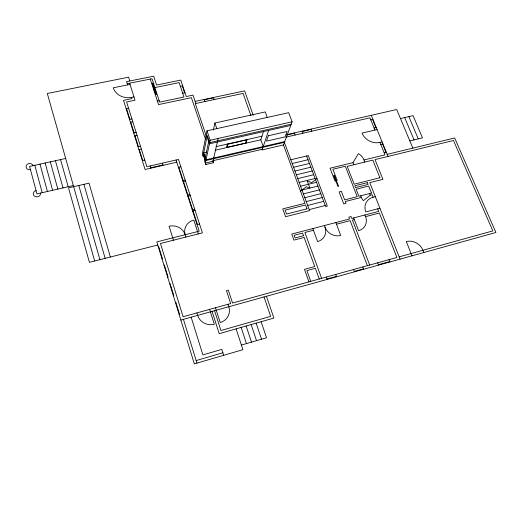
<?xml version="1.0" encoding="UTF-8"?>
<svg xmlns="http://www.w3.org/2000/svg" width="522" height="522" viewBox="0 0 522 522"><rect width="100%" height="100%" fill="white"/><g stroke="black" fill="none" stroke-linecap="round" stroke-linejoin="round"><path stroke-width="0.78" d="M284.112 141.651L309.572 210.607L285.56 216.721L282.748 208.891L304.985 203.293L283.479 144.94L292.111 121.802L288.686 112.674L206.986 130.813L202.301 154.003L203.032 156.169L203.626 156.039L204.024 154.101M203.032 156.169L207.267 135.492L209.694 142.63L291.211 124.216M208.924 140.372L204.611 160.88L205.89 164.698M206.986 130.813L210.203 140.248L205.342 163.053L212.963 161.291L218.196 138.447M213.374 130.056L214.888 123.022L265.254 111.93L267.225 117.437M226.483 147.648L227.383 144.072M246.025 143.178L247.076 139.589M268.602 130.435L263.264 146.565L260.824 139.792L263.466 131.551M262.168 149.886L262.84 146.734L262.168 149.886L283.479 144.94M335.829 180.873L334.987 181.082L330.054 168.208L353.002 162.636L358.386 153.618A12.097 10.557 27.8 0 1 363.991 159.967L364.826 162.074M379.918 208.258L365.791 211.925A13.148 11.601 32.4 0 1 373.106 197.218L372.108 194.686L370.261 195.156L363.397 200.644A9.807 8.626 31 0 1 361.361 197.427L360.722 195.796M300.509 191.163L306.303 186.739L309.99 188.05L307.164 181.062L311.699 182.609L316.978 178.576M241.405 345.068L266.527 337.76L261.117 321.715M196.168 360.558L222.874 352.768M180.86 320.064L495.9 232.492L454.669 137.958L387.167 154.342M179.203 314.681L179.633 314.564L175.836 302.225L175.405 302.342M399.18 256.863L492.84 230.9L453.487 140.49L375.011 159.595L382.946 179.34L369.772 182.641L400.074 259.127M327.046 278.996L336.442 276.386M354.301 271.427L363.534 268.863M378.424 264.726L389.777 261.568M173.395 295.811L173.826 295.693L170.074 283.524L169.65 283.635M167.666 277.195L168.091 277.078L164.397 265.078L163.973 265.189M313.435 230.248L304.9 232.479L321.617 278.356M336.481 224.232L350.151 220.662L367.397 265.665M354.301 219.579L352.415 220.069L369.687 265.032M353.662 217.915L358.588 230.717A12.437 11.099 31.3 0 0 365.57 216.637L379.357 213.035L396.929 257.483L232.558 303.041L228.316 290.134L226.444 290.643L230.678 303.556L183.105 316.743L160.469 243.493L202.412 232.877L178.478 159.451L146.852 166.694L126.598 101.96L135.035 100.198L129.652 83.194L127.264 83.677M162.016 258.827L162.44 258.723L158.792 246.88L158.368 246.984M373.106 197.218L375.318 196.65M157.761 245.02L89.412 262.338L68.526 187.861L89.021 183.15L110.357 257.033M309.2 209.596L325.252 205.518M361.361 197.427L345.29 201.518L345.988 203.339L343.737 203.919L339.13 191.907L341.381 191.346L344.657 199.874L357.192 196.696L345.336 166.244L332.899 169.265L337.225 180.527L336.39 180.736M306.231 201.57L322.257 197.538M307.66 205.44L323.699 201.381M197.075 224.662L199.528 224.049M304.809 197.714L320.815 193.708M303.393 193.871L319.379 189.891M300.561 186.217L316.521 182.282M301.977 190.034L317.95 186.08M299.158 182.4L315.099 178.498M192.246 209.805L194.693 209.205M192.618 210.94L195.065 210.34M363.991 159.967L385.008 154.864L379.944 142.408A14.231 12.169 27.8 0 1 362 133.09L377.073 129.56M297.755 178.602L313.676 174.726M187.842 196.239L190.276 195.652M294.963 171.033L310.851 167.21M384.159 152.783L386.319 152.261M296.352 174.811L312.26 170.962M380.786 144.477L382.939 143.961M293.566 167.268L309.448 163.464M409.822 140.914L422.468 137.873L413.046 115.63L400.465 118.546M187.476 195.117L189.91 194.53M290.8 159.771L308.332 155.608L327.34 206.086L325.63 206.523L306.642 156.013M379.944 142.408L382.097 141.893M292.183 163.516L308.045 159.732M284.457 142.317L205.883 160.508L203.554 153.592M182.752 180.586L185.179 180.018M183.111 181.702L185.538 181.127M205.831 164.515L213.452 162.74L212.963 161.291M374.098 128.02L376.238 127.518M370.783 119.871L372.923 119.375M284.718 141.612L206.04 159.778L203.71 152.848L206.771 152.15M178.439 167.321L180.86 166.759M205.1 162.335L205.694 162.192M261.979 149.351L212.774 160.75L213.452 162.74M215.149 150.238L260.824 139.792M286.5 134.728L396.687 109.509L412.83 148.111M286.956 135.009L294.454 133.293M302.284 131.498L311.184 129.456M73.308 185.545L36.964 193.884L29.61 166.427L65.661 158.466M150.701 167.784L162.916 164.985M176.775 162.192L145.083 169.474L123.531 100.355L131.975 98.599L131.59 97.386A14.89 12.743 6.9 0 1 113.248 87.807L130.03 84.401M286.102 137.097L369.961 117.841L374.926 130.063M142.323 160.626L144.777 160.071M215.958 146.669L261.979 136.196M210.203 140.248L292.111 121.802M209.191 143.035L209.831 142.891M290.761 125.417L209.439 143.818L207.025 136.653L207.658 136.516M138.904 149.651L141.351 149.109M137.997 146.741L140.438 146.199M133.71 133.006L136.144 132.477M134.611 135.89L137.045 135.355M130.363 122.265L132.79 121.75M129.476 119.421L131.896 118.899M195.15 101.385L244.635 90.88L253.235 115.31M204.356 99.806L213.583 97.842M157.409 101.111L159.19 100.739M126.161 108.791L128.575 108.282M182.674 93.229L185.01 92.74M153.801 90.012L155.576 89.647M180.371 86.365L182.693 85.882M131.59 97.386L133.984 96.89M154.904 87.585L179.105 82.606L183.953 97.02L159.641 102.129L152.019 78.737L129.652 83.194M195.854 103.467L193.016 95.115L186.282 96.531L180.742 80.088L156.587 85.034L153.703 76.219L126.611 81.602L127.649 84.884M33.049 165.67L32.801 165.096A3.563 3.112 -4.2 0 0 28.26 163.784A3.563 3.112 -4.2 0 0 26.276 167.653A3.563 3.112 -4.2 0 0 30.472 169.643M408.863 116.602L418.266 138.885M404.667 117.574L414.05 139.896M371.272 115.323L388.016 156.43M372.571 119.46L375.886 127.603M382.58 144.046L385.96 152.346M423.871 252.517L422.957 250.273A13.396 11.862 38.2 0 0 406.312 241.575L412.021 255.813M377.7 208.833L378.704 211.39L351.776 218.405L351.065 216.558L348.8 217.145L349.512 218.999L291.785 234.039L293.971 240.113L304.143 237.438L314.727 266.559L304.476 269.359L308.972 281.86M369.615 193.538L370.261 195.156M353.002 162.636L353.831 164.75M389.034 259.669L389.927 261.953M364.924 214.979L365.57 216.637M377.68 262.82L378.567 265.104M311.053 129.11L311.843 131.185M362.803 266.944L363.677 269.248M302.153 131.153L302.936 133.234M335.848 222.555L340.716 235.455A12.495 11.236 30.1 0 1 324.997 227.227L324.371 225.55M353.57 269.502L354.445 271.812M294.323 132.94L295.106 135.028M335.724 274.448L336.592 276.777M312.808 228.558L317.604 241.582A12.58 11.412 28.1 0 0 324.997 227.227M326.335 277.045L327.19 279.387M319.255 279.009L315.36 268.301L306.884 270.618L310.753 281.365M250.899 115.63L243.095 93.405L195.274 103.591L206.458 136.523M213.465 97.503L214.183 99.558M214.888 123.022L216.819 128.627M204.232 99.461L204.944 101.529M266.442 296.274L273.893 318.068L219.214 333.682L212.076 311.386M264.028 296.946L270.65 316.358L220.93 330.511L214.568 310.694M213.367 158.159L213.55 158.701M205.466 139.191L191.391 97.666L158.544 104.596L150.251 79.09M182.308 85.967L184.618 92.825M203.626 156.039L204.918 159.882M256.152 323.138L261.529 339.215M251.16 324.56L256.524 340.67M246.156 325.989L251.5 342.132M241.138 327.418L246.462 343.6M228.036 304.287L228.832 306.727A13.278 12.711 16.7 0 1 220.219 322.544L215.462 307.771M236.107 328.853L242.913 349.675L194.347 363.88L156.802 241.888L199.195 231.187L176.064 160.006M178.844 167.223L183.157 180.495M183.522 181.604L187.881 195.019M188.246 196.142L192.657 209.707M193.023 210.842L197.486 224.558M198.308 233.921L193.825 220.101A12.919 11.921 11.9 0 0 188.168 223.168L187.091 224.336A12.919 11.921 11.9 0 0 185.186 234.724L185.93 237.053M209.603 309.396L214.333 324.208A13.304 12.75 15 0 1 197.662 315.392L196.885 312.926M162.335 163.151L163.034 165.35M223.684 355.299L221.798 349.394L202.908 354.882L191.156 317.2M129.789 80.962L128.595 77.178L47.306 93.503L94.678 261.007M150.121 165.944L150.819 168.156M173.454 240.205L169.069 226.248A13.057 12.071 7.8 0 1 185.186 234.724M126.565 108.706L129.88 119.336M130.768 122.181L134.115 132.921M135.015 135.798L138.402 146.656M139.309 149.56L142.734 160.535M183.437 319.347L196.957 363.116M83.918 184.325L105.144 258.351M78.802 185.499L99.917 259.675M60.559 159.588L68.167 186.726M55.436 160.724L63.005 187.913M50.301 161.859L57.831 189.101M45.153 162.994L52.637 190.289M39.992 164.136L47.43 191.483M34.811 165.278L42.204 192.683M40.429 193.088L40.501 193.714A3.595 3.184 -5.4 0 1 37.121 196.872A3.595 3.184 -5.4 0 1 33.356 194.23A3.595 3.184 -5.4 0 1 36.09 190.615M227.814 144.196L227.031 147.302L245.608 143.054L246.514 139.942L227.814 144.196M268.288 135.772L266.501 141.142L285.077 136.881L287.074 131.492L268.288 135.772M303.523 235.735L295.119 237.941L294.16 235.285L302.564 233.093L303.523 235.735M307.021 208.826L286.513 214.033L285.103 210.125L305.592 204.95L307.021 208.826M371.462 193.068L358.862 196.265L356.115 189.225L368.695 186.06L371.462 193.068M379.905 177.754L354.151 184.188L347.202 166.368L372.838 160.124L379.905 177.754M367.351 182.661L354.784 185.806L355.482 187.6L368.056 184.449L367.351 182.661M338.458 186.132L337.897 186.276L333.76 175.496L334.321 175.359L338.458 186.132M156.47 94.169L155.778 94.312L152.189 83.279L152.874 83.142L156.47 94.169"/></g></svg>
